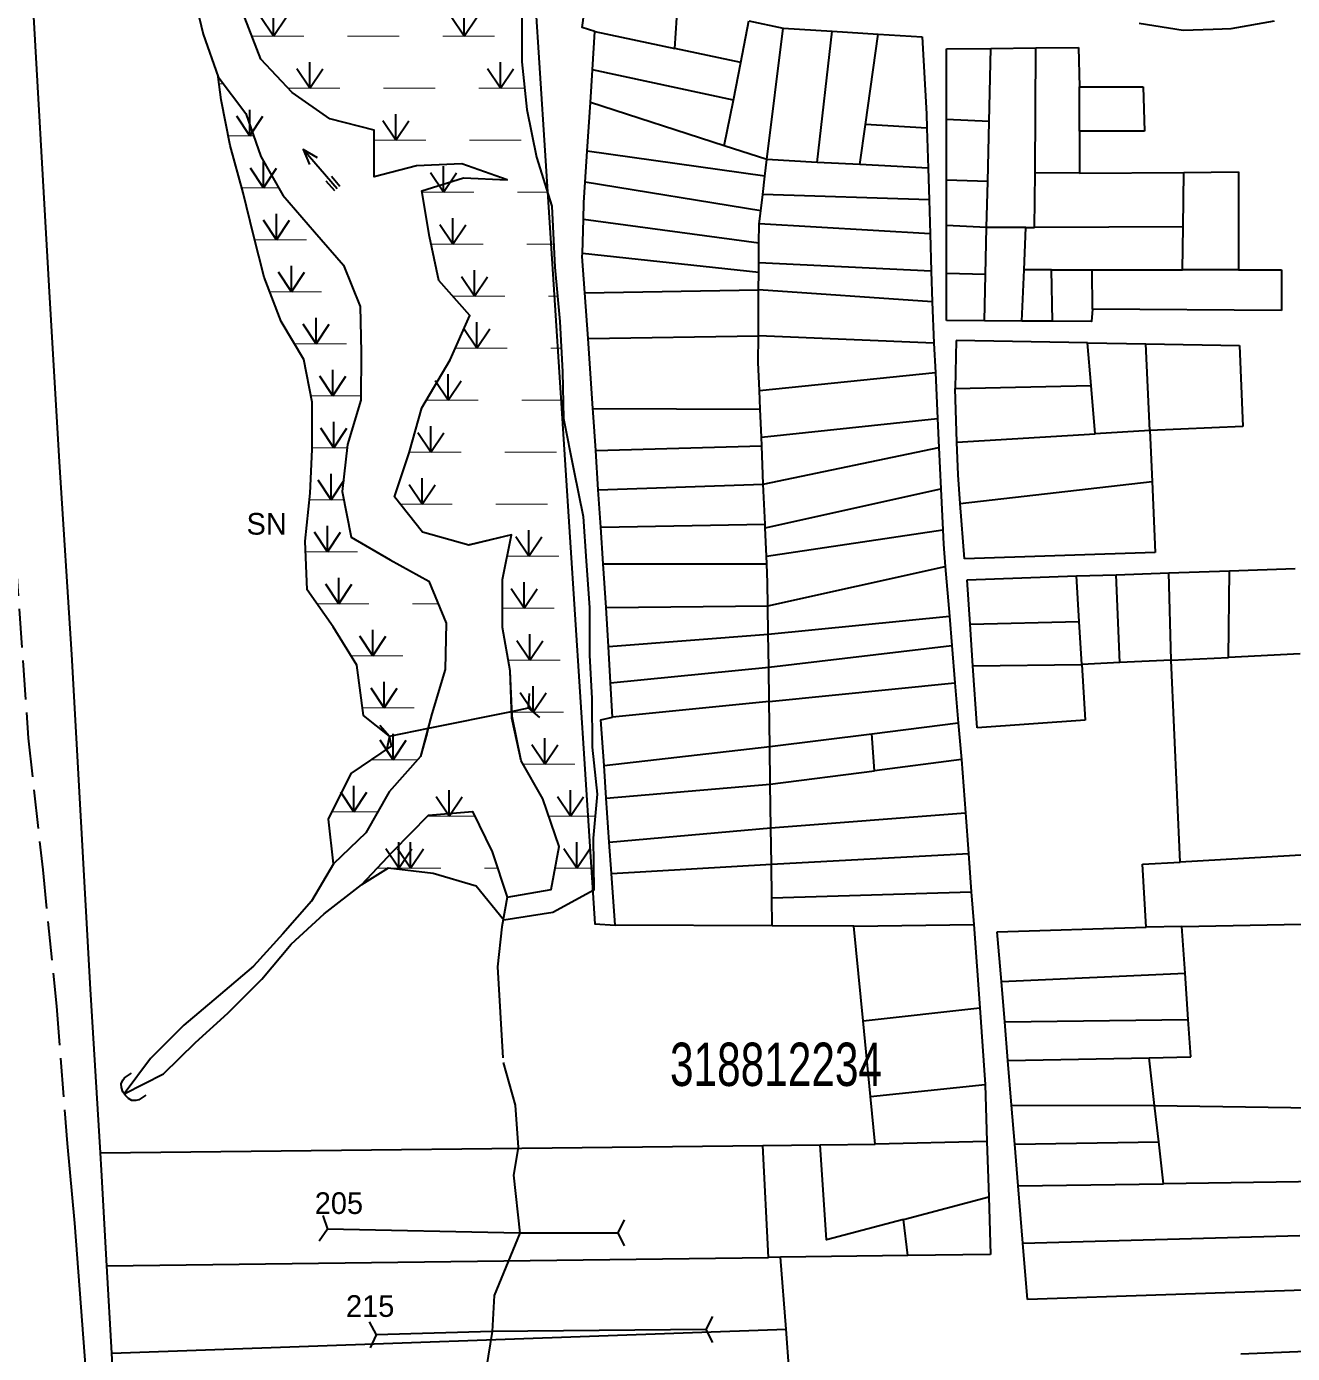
# Model space of a CAD drawing. Extents: x 201053 to 202535, y 4855063 to 4857394.
# Drawn here: x 201845.4 to 201991.5, y 4856788.4 to 4856941.5 of the extents above; entities that cross this region are included whole.
import ezdxf
from ezdxf.enums import TextEntityAlignment as Align

# ---------------------------------------------------------------- set-up
doc = ezdxf.new("R2010")
doc.units = 0
doc.header["$LTSCALE"] = 1.5
doc.header["$MEASUREMENT"] = 0
for name, pattern in [('TRACO_00', [10, -10]), ('TRACO_05', [11, 7, -1, 0.5, -1, 0.5, -1]), ('TRACO_11', [8, 3, -1, 3, -1])]:
    doc.linetypes.add(name, pattern=pattern)
for name, color, linetype in [('CD_MALHA_LOTES', 7, 'CONTINUOUS'), ('CD_TXT_QUADRA', 2, 'CONTINUOUS'), ('HD-ALAGADO-BREJO', 170, 'CONTINUOUS'), ('HD-CURSO-PERENE', 170, 'CONTINUOUS'), ('HD-TXT-PERENE', 170, 'CONTINUOUS'), ('HD-VALAS-DRENOS', 170, 'CONTINUOUS'), ('RU-QUADRA', 210, 'CONTINUOUS'), ('SV-ESTIVAS', 7, 'CONTINUOUS'), ('SV-PONTE-BUEIRO', 251, 'CONTINUOUS'), ('SV-RUA-PAVIM', 7, 'CONTINUOUS'), ('Th_NmrPort', 7, 'CONTINUOUS')]:
    doc.layers.add(name, color=color, linetype=linetype)
doc.styles.add('ARIAL', font='ARIAL.SHX')

# ---------------------------------------------------------------- blocks, each defined once
blk = doc.blocks.new('COD035', base_point=(201889.78, 4857049.66))
at = {"layer": 'HD-TXT-PERENE'}
for p, q in [((201889.78, 4857050.065731), (201891.28, 4857050.065731)), ((201889.78, 4857049.665731), (201895.78, 4857049.665731)), ((201889.78, 4857049.265731), (201891.28, 4857049.265731))]:
    blk.add_line(p, q, dxfattribs=at)
blk.add_lwpolyline([(201893.98, 4857049.065731), (201895.78, 4857049.665731), (201893.98, 4857050.265731)], dxfattribs=at)
blk = doc.blocks.new('*X2')
at = {"layer": 'HD-ALAGADO-BREJO'}
for points in [[(201878.174069, 4856946.390562), (201878.17381, 4856949.390562)], [(201900.174068, 4856946.39246), (201900.17381, 4856949.39246)], [(201878.174069, 4856946.390562), (201876.673874, 4856948.640432)], [(201878.174069, 4856946.390562), (201879.673874, 4856948.640691)], [(201900.174068, 4856946.39246), (201898.673874, 4856948.64233)], [(201900.174068, 4856946.39246), (201901.673874, 4856948.642589)], [(201873.908298, 4856940.390472), (201872.408116, 4856942.640351)], [(201873.908298, 4856940.390472), (201873.908055, 4856943.390472)], [(201873.908298, 4856940.390472), (201875.408116, 4856942.640593)], [(201895.908298, 4856940.392249), (201894.408116, 4856942.642128)], [(201895.908298, 4856940.392249), (201895.908055, 4856943.392249)], [(201895.908298, 4856940.392249), (201897.408116, 4856942.64237)], [(201878.080989, 4856934.390495), (201876.580795, 4856936.640365)], [(201878.080989, 4856934.390495), (201878.08073, 4856937.390495)], [(201878.080989, 4856934.390495), (201879.580795, 4856936.640624)], [(201900.080989, 4856934.392391), (201898.580795, 4856936.642262)], [(201900.080989, 4856934.392391), (201900.08073, 4856937.392391)], [(201900.080989, 4856934.392391), (201901.580795, 4856936.642521)], [(201888.004311, 4856928.390608), (201886.504075, 4856930.64045)], [(201888.004311, 4856928.390608), (201888.003996, 4856931.390608)], [(201888.004311, 4856928.390608), (201889.504075, 4856930.640765)], [(201893.516221, 4856922.390662), (201892.015956, 4856924.640485)], [(201893.516221, 4856922.390662), (201893.515867, 4856925.390662)], [(201893.516221, 4856922.390662), (201895.015956, 4856924.640839)], [(201894.599868, 4856916.390644), (201893.099599, 4856918.640465)], [(201894.599868, 4856916.390644), (201894.59951, 4856919.390644)], [(201894.599868, 4856916.390644), (201896.099599, 4856918.640823)], [(201897.092814, 4856910.39066), (201895.592523, 4856912.640466)], [(201897.092814, 4856910.39066), (201897.092426, 4856913.39066)], [(201897.092814, 4856910.39066), (201898.592523, 4856912.640854)], [(201897.370136, 4856904.390628), (201897.369751, 4856907.390628)], [(201897.370136, 4856904.390628), (201895.869848, 4856906.640435)], [(201897.370136, 4856904.390628), (201898.869848, 4856906.64082)], [(201894.027401, 4856898.390523), (201894.027062, 4856901.390523)], [(201894.027401, 4856898.390523), (201892.527147, 4856900.640353)], [(201894.027401, 4856898.390523), (201895.527147, 4856900.640693)], [(201892.059938, 4856892.390448), (201892.059625, 4856895.390448)], [(201892.059938, 4856892.390448), (201890.559704, 4856894.640292)], [(201892.059938, 4856892.390448), (201893.559704, 4856894.640605)], [(201891.026617, 4856886.390391), (201891.026321, 4856889.390391)], [(201891.026617, 4856886.390391), (201889.526395, 4856888.640243)], [(201891.026617, 4856886.390391), (201892.526395, 4856888.640539)], [(201903.34709, 4856880.390607), (201903.346643, 4856883.390607)], [(201903.34709, 4856880.390607), (201901.846755, 4856882.640383)], [(201903.34709, 4856880.390607), (201904.846755, 4856882.64083)], [(201902.81, 4856874.39055), (201902.809576, 4856877.39055)], [(201902.81, 4856874.39055), (201901.309682, 4856876.640338)], [(201902.81, 4856874.39055), (201904.309682, 4856876.640762)], [(201903.47482, 4856868.390535), (201901.974491, 4856870.640316)], [(201903.47482, 4856868.390535), (201903.474382, 4856871.390535)], [(201903.47482, 4856868.390535), (201904.974491, 4856870.640754)], [(201903.856637, 4856862.390509), (201902.356306, 4856864.640288)], [(201903.856637, 4856862.390509), (201903.856196, 4856865.390509)], [(201903.856637, 4856862.390509), (201905.356306, 4856864.64073)], [(201905.181963, 4856856.390513), (201903.68161, 4856858.640278)], [(201905.181963, 4856856.390513), (201905.181493, 4856859.390513)], [(201905.181963, 4856856.390513), (201906.68161, 4856858.640748)], [(201894.152466, 4856850.390457), (201892.652035, 4856852.640169)], [(201894.152466, 4856850.390457), (201894.151891, 4856853.390457)], [(201894.152466, 4856850.390457), (201895.652035, 4856852.640744)], [(201908.160178, 4856850.390603), (201906.659742, 4856852.640312)], [(201908.160178, 4856850.390603), (201908.159596, 4856853.390602)], [(201908.160178, 4856850.390603), (201909.659742, 4856852.640893)], [(201888.355538, 4856844.390884), (201886.854641, 4856846.640285)], [(201889.71593, 4856844.390217), (201888.215645, 4856846.640027)], [(201888.355538, 4856844.390884), (201888.354342, 4856847.390883)], [(201888.355538, 4856844.390884), (201889.854641, 4856846.641482)], [(201889.71593, 4856844.390217), (201889.715549, 4856847.390217)], [(201889.71593, 4856844.390217), (201891.215644, 4856846.640407)], [(201908.897229, 4856844.390625), (201907.39675, 4856846.640305)], [(201908.897229, 4856844.390625), (201908.89659, 4856847.390624)], [(201908.897229, 4856844.390625), (201910.39675, 4856846.640944)]]:
    blk.add_lwpolyline(points, dxfattribs=at)
at = {"layer": 'HD-ALAGADO-BREJO', "const_width": 0.13}
for points in [[(201875.674069, 4856946.390346), (201876.674069, 4856946.390432)], [(201876.674069, 4856946.390432), (201881.674069, 4856946.390864)], [(201886.674069, 4856946.391295), (201892.674068, 4856946.391813)], [(201897.674068, 4856946.392244), (201898.674068, 4856946.39233)], [(201898.674068, 4856946.39233), (201902.674068, 4856946.392676)], [(201902.674068, 4856946.392676), (201902.905147, 4856946.390618)], [(201871.408298, 4856940.39027), (201872.408298, 4856940.390351)], [(201872.408298, 4856940.390351), (201877.408298, 4856940.390755)], [(201882.408298, 4856940.391159), (201888.408298, 4856940.391643)], [(201893.408298, 4856940.392047), (201894.408298, 4856940.392128)], [(201894.408298, 4856940.392128), (201899.408298, 4856940.392532)], [(201875.580989, 4856934.390279), (201876.580989, 4856934.390365)], [(201876.580989, 4856934.390365), (201881.580989, 4856934.390796)], [(201886.580989, 4856934.391227), (201892.580989, 4856934.391745)], [(201897.580989, 4856934.392176), (201898.580989, 4856934.392262)], [(201898.580989, 4856934.392262), (201902.580989, 4856934.392607)], [(201902.580989, 4856934.392607), (201902.849469, 4856934.390552)], [(201885.504311, 4856928.390345), (201886.504311, 4856928.39045)], [(201886.504311, 4856928.39045), (201891.504311, 4856928.390975)], [(201896.504311, 4856928.391499), (201902.504311, 4856928.392129)], [(201891.016221, 4856922.390367), (201892.016221, 4856922.390485)], [(201892.016221, 4856922.390485), (201897.016221, 4856922.391075)], [(201902.016221, 4856922.391665), (201905.016221, 4856922.392019)], [(201905.016221, 4856922.392019), (201905.492928, 4856922.390512)], [(201892.099868, 4856916.390345), (201893.099868, 4856916.390465)], [(201893.099868, 4856916.390465), (201898.099868, 4856916.391062)], [(201903.099868, 4856916.39166), (201906.099868, 4856916.392018)], [(201906.099868, 4856916.392018), (201906.208229, 4856916.390486)], [(201894.592814, 4856910.390337), (201895.592814, 4856910.390466)], [(201895.592814, 4856910.390466), (201900.592814, 4856910.391112)], [(201905.592814, 4856910.391758), (201906.592814, 4856910.391887)], [(201906.592814, 4856910.391887), (201906.650341, 4856910.390458)], [(201894.870136, 4856904.390307), (201895.870136, 4856904.390435)], [(201895.870136, 4856904.390435), (201900.870136, 4856904.391077)], [(201905.870136, 4856904.391718), (201906.870136, 4856904.391847)], [(201906.870136, 4856904.391847), (201907.089582, 4856904.390429)], [(201891.527401, 4856898.39024), (201892.527401, 4856898.390353)], [(201892.527401, 4856898.390353), (201897.527401, 4856898.390919)], [(201902.527401, 4856898.391484), (201906.527401, 4856898.391936)], [(201906.527401, 4856898.391936), (201907.30677, 4856898.390398)], [(201889.559938, 4856892.390188), (201890.559938, 4856892.390292)], [(201890.559938, 4856892.390292), (201895.559938, 4856892.390813)], [(201900.559938, 4856892.391334), (201906.559938, 4856892.39196)], [(201888.526617, 4856886.390144), (201889.526617, 4856886.390243)], [(201889.526617, 4856886.390243), (201894.526617, 4856886.390736)], [(201899.526617, 4856886.391228), (201905.526617, 4856886.39182)], [(201900.84709, 4856880.390235), (201901.84709, 4856880.390383)], [(201901.84709, 4856880.390383), (201906.84709, 4856880.391127)], [(201900.31, 4856874.390196), (201901.31, 4856874.390338)], [(201901.31, 4856874.390338), (201906.31, 4856874.391045)], [(201900.97482, 4856868.39017), (201901.97482, 4856868.390316)], [(201901.97482, 4856868.390316), (201906.97482, 4856868.391046)], [(201901.356637, 4856862.390141), (201902.356637, 4856862.390288)], [(201902.356637, 4856862.390288), (201907.356637, 4856862.391024)], [(201902.681963, 4856856.390121), (201903.681963, 4856856.390278)], [(201903.681963, 4856856.390278), (201908.681963, 4856856.391061)], [(201891.652466, 4856850.389978), (201892.652466, 4856850.390169)], [(201892.652466, 4856850.390169), (201896.652466, 4856850.390936)], [(201896.652466, 4856850.390936), (201897.115583, 4856850.390032)], [(201905.660178, 4856850.390118), (201906.660178, 4856850.390312)], [(201906.660178, 4856850.390312), (201910.660178, 4856850.391087)], [(201910.660178, 4856850.391087), (201910.995016, 4856850.390171)], [(201885.855538, 4856844.389887), (201886.855538, 4856844.390286)], [(201886.855538, 4856844.390286), (201887.113964, 4856844.389899)], [(201887.21593, 4856844.3899), (201888.21593, 4856844.390027)], [(201888.21593, 4856844.390027), (201893.21593, 4856844.390661)], [(201898.21593, 4856844.391295), (201899.21593, 4856844.391421)], [(201899.21593, 4856844.391421), (201899.7417, 4856844.390026)], [(201906.397229, 4856844.390092), (201907.397229, 4856844.390305)], [(201907.397229, 4856844.390305), (201910.397229, 4856844.390944)], [(201910.397229, 4856844.390944), (201910.817787, 4856844.390136)]]:
    blk.add_lwpolyline(points, dxfattribs=at)
blk = doc.blocks.new('*X3')
at = {"layer": 'HD-ALAGADO-BREJO', "const_width": 0.13}
for points in [[(201867.6031, 4856934.900363), (201868.109134, 4856934.900368)], [(201868.661612, 4856928.900341), (201869.661612, 4856928.900602)], [(201869.661612, 4856928.900602), (201870.661612, 4856928.900863)], [(201870.661612, 4856928.900863), (201871.595092, 4856928.90037)], [(201870.230093, 4856922.900323), (201871.230093, 4856922.90054)], [(201871.230093, 4856922.90054), (201874.230093, 4856922.901192)], [(201874.230093, 4856922.901192), (201874.479771, 4856922.900366)], [(201871.71912, 4856916.900305), (201872.71912, 4856916.900466)], [(201872.71912, 4856916.900466), (201877.71912, 4856916.901273)], [(201873.462692, 4856910.90029), (201874.462692, 4856910.900433)], [(201874.462692, 4856910.900433), (201879.462692, 4856910.901151)], [(201876.316172, 4856904.900285), (201877.316172, 4856904.900447)], [(201877.316172, 4856904.900447), (201882.316172, 4856904.901257)], [(201878.224539, 4856898.900271), (201879.224539, 4856898.900458)], [(201879.224539, 4856898.900458), (201883.224539, 4856898.901206)], [(201883.224539, 4856898.901206), (201883.962655, 4856898.900329)], [(201878.340992, 4856892.900239), (201879.340992, 4856892.900462)], [(201879.340992, 4856892.900462), (201882.340992, 4856892.901131)], [(201882.340992, 4856892.901131), (201882.376807, 4856892.90028)], [(201878.049913, 4856886.900203), (201879.049913, 4856886.900428)], [(201879.049913, 4856886.900428), (201881.049913, 4856886.900878)], [(201881.049913, 4856886.900878), (201882.011136, 4856886.900243)], [(201877.610242, 4856880.900166), (201878.610242, 4856880.900323)], [(201878.610242, 4856880.900323), (201883.610242, 4856880.901109)], [(201878.919309, 4856874.900146), (201879.919309, 4856874.900266)], [(201879.919309, 4856874.900266), (201884.919309, 4856874.900867)], [(201889.919309, 4856874.901467), (201891.919309, 4856874.901707)], [(201891.919309, 4856874.901707), (201892.886486, 4856874.900286)], [(201882.845075, 4856868.900152), (201883.845075, 4856868.900288)], [(201883.845075, 4856868.900288), (201888.845075, 4856868.900968)], [(201884.146235, 4856862.900132), (201885.146235, 4856862.900289)], [(201885.146235, 4856862.900289), (201890.146235, 4856862.90107)], [(201885.182766, 4856856.90011), (201886.182765, 4856856.900304)], [(201886.182765, 4856856.900304), (201890.182765, 4856856.901079)], [(201890.182765, 4856856.901079), (201890.52295, 4856856.900163)], [(201880.653406, 4856850.900031), (201881.653406, 4856850.900226)], [(201881.653406, 4856850.900226), (201885.653406, 4856850.901006)], [(201885.653406, 4856850.901006), (201885.927384, 4856850.900084)]]:
    blk.add_lwpolyline(points, dxfattribs=at)
at = {"layer": 'HD-ALAGADO-BREJO'}
for points in [[(201871.161612, 4856928.900994), (201871.160828, 4856931.900994)], [(201871.161612, 4856928.900994), (201869.661024, 4856931.150602)], [(201871.161612, 4856928.900994), (201872.661024, 4856931.151386)], [(201872.730093, 4856922.900866), (201872.729442, 4856925.900866)], [(201872.730093, 4856922.900866), (201871.229605, 4856925.15054)], [(201872.730093, 4856922.900866), (201874.229605, 4856925.151192)], [(201874.21912, 4856916.900709), (201874.218636, 4856919.900708)], [(201874.21912, 4856916.900709), (201872.718757, 4856919.150466)], [(201874.21912, 4856916.900709), (201875.718757, 4856919.150951)], [(201875.962692, 4856910.900649), (201875.962261, 4856913.900649)], [(201875.962692, 4856910.900649), (201874.462369, 4856913.150433)], [(201875.962692, 4856910.900649), (201877.462369, 4856913.150864)], [(201878.816172, 4856904.90069), (201878.815686, 4856907.90069)], [(201878.816172, 4856904.90069), (201877.315807, 4856907.150447)], [(201878.816172, 4856904.90069), (201880.315807, 4856907.150933)], [(201880.724539, 4856898.900739), (201880.723979, 4856901.900738)], [(201880.724539, 4856898.900739), (201879.224119, 4856901.150458)], [(201880.724539, 4856898.900739), (201882.224119, 4856901.151019)], [(201880.840992, 4856892.900796), (201879.340491, 4856895.150462)], [(201880.840992, 4856892.900796), (201880.840324, 4856895.900796)], [(201880.840992, 4856892.900796), (201882.340491, 4856895.151131)], [(201880.549913, 4856886.900766), (201879.049407, 4856889.150428)], [(201880.549913, 4856886.900766), (201880.549238, 4856889.900766)], [(201880.549913, 4856886.900766), (201882.049407, 4856889.151103)], [(201880.110242, 4856880.900559), (201878.609888, 4856883.150323)], [(201880.110242, 4856880.900559), (201880.10977, 4856883.900559)], [(201880.110242, 4856880.900559), (201881.609888, 4856883.150795)], [(201881.419309, 4856874.900446), (201879.919038, 4856877.150266)], [(201881.419309, 4856874.900446), (201881.418948, 4856877.900446)], [(201881.419309, 4856874.900446), (201882.919038, 4856877.150626)], [(201885.345075, 4856868.900492), (201883.844769, 4856871.150288)], [(201885.345075, 4856868.900492), (201885.344667, 4856871.900492)], [(201885.345075, 4856868.900492), (201886.844769, 4856871.150696)], [(201886.646235, 4856862.900523), (201885.145884, 4856865.150289)], [(201886.646235, 4856862.900523), (201886.645767, 4856865.900523)], [(201886.646235, 4856862.900523), (201888.145884, 4856865.150757)], [(201887.682765, 4856856.900594), (201887.682184, 4856859.900594)], [(201887.682765, 4856856.900594), (201886.182329, 4856859.150303)], [(201887.682765, 4856856.900594), (201889.182329, 4856859.150885)], [(201883.153406, 4856850.900519), (201883.152821, 4856853.900519)], [(201883.153406, 4856850.900519), (201881.652967, 4856853.150226)], [(201883.153406, 4856850.900519), (201884.652967, 4856853.150811)]]:
    blk.add_lwpolyline(points, dxfattribs=at)
blk = doc.blocks.new('COD119', base_point=(201856.66, 4856818.37))
at = {"layer": 'SV-PONTE-BUEIRO'}
blk.add_lwpolyline([(201855.15, 4856816.37), (201855.15, 4856817.203333), (201855.15, 4856817.328333), (201855.275833, 4856817.661667), (201855.5275, 4856818.036667), (201855.905, 4856818.245), (201856.408333, 4856818.37), (201856.911667, 4856818.37), (201857.415, 4856818.245), (201857.7925, 4856818.036667), (201858.044167, 4856817.661667), (201858.17, 4856817.328333), (201858.17, 4856817.203333), (201858.17, 4856816.37)], dxfattribs=at)
blk = doc.blocks.new('COD045', base_point=(201923.83, 4856791.15))
at = {"layer": 'SV-ESTIVAS'}
blk.add_lwpolyline([(201924.578538, 4856789.652924), (201923.83, 4856791.15), (201924.578538, 4856792.652924)], dxfattribs=at)

msp = doc.modelspace()

# ---------------------------------------------------------------- linework, layer by layer
at = {"layer": 'CD_MALHA_LOTES', "linetype": 'Continuous', "flags": 128}
for points in [[(201853.94, 4856811.53), (201852.77, 4856830.42), (201850.62, 4856869.06), (201849.19, 4856891.29), (201848.06, 4856910.88), (201845.94, 4856948.09), (201846.55, 4856948.09)], [(201846.55, 4856948.09), (201904.06, 4856945.09), (201910.97, 4856837.96), (201913.31, 4856837.82)], [(201910.98, 4856940.92), (201909.52, 4856941.4), (201910.29, 4856946.95)], [(201920.21, 4856938.97), (201920.53, 4856944.3)], [(201927.8, 4856937.36), (201928.75, 4856942.18)], [(201928.75, 4856942.18), (201932.69, 4856941.31)], [(201930.83, 4856926.15), (201932.69, 4856941.31)], [(201932.69, 4856941.31), (201938.34, 4856940.96)], [(201910.69, 4856936.53), (201910.98, 4856940.92)], [(201910.98, 4856940.92), (201920.21, 4856938.97)], [(201936.63, 4856925.84), (201938.34, 4856940.96)], [(201938.34, 4856940.96), (201943.66, 4856940.64)], [(201942.18, 4856930.19), (201943.66, 4856940.64)], [(201943.66, 4856940.64), (201948.75, 4856940.33)], [(201948.75, 4856940.33), (201949.24, 4856931.42), (201949.28, 4856929.8)], [(201927.8, 4856937.36), (201920.21, 4856938.97)], [(201951.53, 4856938.94), (201956.65, 4856938.99)], [(201951.53, 4856930.79), (201951.53, 4856938.94)], [(201956.46, 4856930.56), (201956.65, 4856938.99)], [(201956.65, 4856938.99), (201961.87, 4856939.04)], [(201961.76, 4856924.62), (201961.87, 4856939.04)], [(201961.87, 4856939.04), (201966.76, 4856939.09)], [(201966.76, 4856939.09), (201966.91, 4856934.55)], [(201910.45, 4856932.73), (201910.69, 4856936.53)], [(201926.95, 4856933.02), (201910.69, 4856936.53)], [(201926.95, 4856933.02), (201927.8, 4856937.36)], [(201966.91, 4856929.42), (201966.91, 4856934.55)], [(201966.91, 4856934.55), (201974.24, 4856934.55)], [(201974.24, 4856934.55), (201974.38, 4856929.42)], [(201910.09, 4856927.13), (201910.45, 4856932.73)], [(201925.91, 4856927.73), (201910.45, 4856932.73)], [(201925.91, 4856927.73), (201926.95, 4856933.02)], [(201951.53, 4856923.77), (201951.53, 4856930.79)], [(201956.46, 4856930.56), (201951.53, 4856930.79)], [(201956.3, 4856923.64), (201956.46, 4856930.56)], [(201941.53, 4856925.58), (201942.18, 4856930.19)], [(201949.28, 4856929.8), (201942.18, 4856930.19)], [(201949.28, 4856929.8), (201949.42, 4856925.17)], [(201974.38, 4856929.42), (201966.91, 4856929.42)], [(201966.91, 4856929.42), (201966.91, 4856924.59)], [(201930.83, 4856926.15), (201925.91, 4856927.73)], [(201909.86, 4856923.56), (201910.09, 4856927.13)], [(201930.6, 4856924.23), (201910.09, 4856927.13)], [(201930.6, 4856924.23), (201930.83, 4856926.15)], [(201936.63, 4856925.84), (201930.83, 4856926.15)], [(201941.53, 4856925.58), (201936.63, 4856925.84)], [(201930.34, 4856922.14), (201930.6, 4856924.23)], [(201949.42, 4856925.17), (201941.53, 4856925.58)], [(201949.42, 4856925.17), (201949.53, 4856921.5)], [(201961.71, 4856918.34), (201961.76, 4856924.62)], [(201966.91, 4856924.59), (201961.76, 4856924.62)], [(201966.91, 4856924.59), (201978.94, 4856924.68)], [(201978.85, 4856918.4), (201978.94, 4856924.68)], [(201978.94, 4856924.68), (201985.23, 4856924.73)], [(201985.23, 4856924.73), (201985.23, 4856913.45)], [(201909.65, 4856919.23), (201909.71, 4856921.2), (201909.86, 4856923.56)], [(201930.11, 4856920.25), (201909.86, 4856923.56)], [(201951.53, 4856918.55), (201951.53, 4856923.77)], [(201956.3, 4856923.64), (201951.53, 4856923.77)], [(201956.17, 4856918.32), (201956.3, 4856923.64)], [(201930.11, 4856920.25), (201930.34, 4856922.14)], [(201949.53, 4856921.5), (201930.34, 4856922.14)], [(201949.53, 4856921.5), (201949.65, 4856917.6)], [(201929.93, 4856918.74), (201930.11, 4856920.25)], [(201909.53, 4856915.34), (201909.65, 4856919.23)], [(201929.91, 4856916.53), (201909.65, 4856919.23)], [(201929.91, 4856916.53), (201929.93, 4856918.74)], [(201949.65, 4856917.6), (201929.93, 4856918.74)], [(201951.53, 4856913.01), (201951.53, 4856918.55)], [(201956.17, 4856918.32), (201951.53, 4856918.55)], [(201956.05, 4856912.89), (201956.17, 4856918.32)], [(201960.7, 4856918.33), (201956.17, 4856918.32)], [(201960.49, 4856913.43), (201960.7, 4856918.33)], [(201960.7, 4856918.33), (201961.71, 4856918.34)], [(201978.85, 4856918.4), (201961.71, 4856918.34)], [(201978.78, 4856913.45), (201978.85, 4856918.4)], [(201929.89, 4856914.26), (201929.91, 4856916.53)], [(201949.65, 4856917.6), (201949.78, 4856913.28)], [(201909.81, 4856910.79), (201909.52, 4856914.97), (201909.53, 4856915.34)], [(201909.53, 4856915.34), (201929.89, 4856913.18)], [(201929.89, 4856913.18), (201929.89, 4856914.26)], [(201949.78, 4856913.28), (201929.89, 4856914.26)], [(201968.34, 4856913.44), (201978.78, 4856913.45)], [(201985.23, 4856913.45), (201978.78, 4856913.45)], [(201985.23, 4856913.45), (201990.21, 4856913.45)], [(201990.21, 4856913.45), (201990.21, 4856908.76)], [(201929.87, 4856911.13), (201929.89, 4856913.18)], [(201949.78, 4856913.28), (201949.89, 4856909.73)], [(201956.05, 4856912.89), (201951.53, 4856913.01)], [(201951.53, 4856907.59), (201951.53, 4856913.01)], [(201955.92, 4856907.56), (201956.05, 4856912.89)], [(201960.24, 4856907.53), (201960.49, 4856913.43)], [(201963.66, 4856913.43), (201960.49, 4856913.43)], [(201963.66, 4856913.43), (201968.34, 4856913.44)], [(201963.76, 4856907.51), (201963.66, 4856913.43)], [(201968.38, 4856908.91), (201968.34, 4856913.44)], [(201909.81, 4856910.79), (201929.87, 4856911.13)], [(201910.18, 4856905.5), (201909.81, 4856910.79)], [(201929.84, 4856905.83), (201929.87, 4856911.13)], [(201949.89, 4856909.73), (201929.87, 4856911.13)], [(201949.89, 4856909.73), (201950.1, 4856904.97)], [(201968.38, 4856908.91), (201968.26, 4856907.48), (201963.76, 4856907.51)], [(201990.21, 4856908.76), (201968.38, 4856908.91)], [(201955.92, 4856907.56), (201951.53, 4856907.59)], [(201960.24, 4856907.53), (201955.92, 4856907.56)], [(201963.76, 4856907.51), (201960.24, 4856907.53)], [(201910.18, 4856905.5), (201929.84, 4856905.83)], [(201929.96, 4856899.5), (201929.82, 4856902.76), (201929.84, 4856905.83)], [(201950.1, 4856904.97), (201929.84, 4856905.83)], [(201910.75, 4856897.45), (201910.18, 4856905.5)], [(201950.1, 4856904.97), (201950.26, 4856901.57)], [(201952.67, 4856905.28), (201952.53, 4856899.74)], [(201967.8, 4856905.01), (201952.67, 4856905.28)], [(201967.8, 4856905.01), (201974.56, 4856904.9)], [(201968.23, 4856900.1), (201967.8, 4856905.01)], [(201974.99, 4856894.91), (201974.56, 4856904.9)], [(201974.56, 4856904.9), (201985.36, 4856904.7)], [(201985.36, 4856904.7), (201985.72, 4856895.35)], [(201929.96, 4856899.5), (201950.26, 4856901.57)], [(201950.26, 4856901.57), (201950.5, 4856896.27)], [(201952.53, 4856899.74), (201968.23, 4856900.1)], [(201952.75, 4856893.55), (201952.53, 4856899.74)], [(201968.71, 4856894.53), (201968.23, 4856900.1)], [(201930.05, 4856897.35), (201929.96, 4856899.5)], [(201911.07, 4856892.58), (201910.78, 4856896.96), (201910.75, 4856897.45)], [(201910.75, 4856897.45), (201930.05, 4856897.35)], [(201930.18, 4856894.11), (201930.05, 4856897.35)], [(201930.18, 4856894.11), (201950.5, 4856896.27)], [(201950.5, 4856896.27), (201950.66, 4856892.92)], [(201985.72, 4856895.35), (201974.99, 4856894.91)], [(201930.23, 4856893.14), (201930.18, 4856894.11)], [(201952.75, 4856893.55), (201968.71, 4856894.53)], [(201953.14, 4856886.47), (201952.89, 4856889.8), (201952.75, 4856893.55)], [(201974.99, 4856894.91), (201968.71, 4856894.53)], [(201974.99, 4856894.91), (201975.26, 4856889.01)], [(201911.07, 4856892.58), (201930.23, 4856893.14)], [(201911.37, 4856888.05), (201911.07, 4856892.58)], [(201930.41, 4856888.71), (201930.23, 4856893.14)], [(201930.41, 4856888.71), (201950.66, 4856892.92)], [(201950.66, 4856892.92), (201950.88, 4856888.16)], [(201953.14, 4856886.47), (201975.26, 4856889.01)], [(201975.26, 4856889.01), (201975.64, 4856880.8)], [(201911.37, 4856888.05), (201930.41, 4856888.71)], [(201911.65, 4856883.74), (201911.37, 4856888.05)], [(201930.61, 4856884.08), (201930.41, 4856888.71)], [(201930.63, 4856883.65), (201950.88, 4856888.16)], [(201950.88, 4856888.16), (201951.11, 4856883.43)], [(201953.61, 4856880.08), (201953.14, 4856886.47)], [(201911.65, 4856883.74), (201930.61, 4856884.08)], [(201911.93, 4856879.51), (201911.65, 4856883.74)], [(201930.63, 4856883.65), (201930.61, 4856884.08)], [(201930.77, 4856880.4), (201930.63, 4856883.65)], [(201930.77, 4856880.4), (201951.11, 4856883.43)], [(201951.11, 4856883.43), (201951.18, 4856881.77), (201951.4, 4856879.21)], [(201930.8, 4856879.52), (201930.77, 4856880.4)], [(201975.64, 4856880.8), (201953.61, 4856880.08)], [(201911.93, 4856879.51), (201930.8, 4856879.52)], [(201912.27, 4856874.47), (201911.93, 4856879.51)], [(201930.93, 4856874.68), (201930.9, 4856877.32), (201930.8, 4856879.52)], [(201930.93, 4856874.68), (201951.4, 4856879.21)], [(201951.4, 4856879.21), (201951.88, 4856873.47)], [(201966.54, 4856878.11), (201971.11, 4856878.26)], [(201971.11, 4856878.26), (201977.21, 4856878.47)], [(201971.53, 4856868.12), (201971.11, 4856878.26)], [(201977.21, 4856878.47), (201984.19, 4856878.71)], [(201977.45, 4856868.4), (201977.21, 4856878.47)], [(201984.07, 4856868.71), (201984.19, 4856878.71)], [(201984.19, 4856878.71), (201991.79, 4856878.96)], [(201953.92, 4856877.68), (201966.54, 4856878.11)], [(201954.26, 4856872.56), (201953.92, 4856877.68)], [(201966.87, 4856872.84), (201966.54, 4856878.11)], [(201912.27, 4856874.47), (201930.93, 4856874.68)], [(201912.55, 4856869.98), (201912.44, 4856871.89), (201912.27, 4856874.47)], [(201930.98, 4856871.38), (201930.93, 4856874.68)], [(201930.98, 4856871.38), (201951.88, 4856873.47)], [(201951.88, 4856873.47), (201952.16, 4856870.1)], [(201954.26, 4856872.56), (201966.87, 4856872.84)], [(201954.59, 4856867.74), (201954.26, 4856872.56)], [(201967.17, 4856867.91), (201966.87, 4856872.84)], [(201912.55, 4856869.98), (201930.98, 4856871.38)], [(201931.03, 4856867.6), (201930.98, 4856871.38)], [(201912.79, 4856865.78), (201912.55, 4856869.98)], [(201931.03, 4856867.6), (201952.16, 4856870.1)], [(201952.16, 4856870.1), (201952.52, 4856865.77)], [(201992.37, 4856869.11), (201984.07, 4856868.71)], [(201912.79, 4856865.78), (201931.03, 4856867.6)], [(201931.08, 4856863.61), (201931.03, 4856867.6)], [(201954.59, 4856867.74), (201967.17, 4856867.91)], [(201955.08, 4856860.57), (201954.59, 4856867.74)], [(201971.53, 4856868.12), (201967.17, 4856867.91)], [(201967.17, 4856867.91), (201967.53, 4856861.47)], [(201977.45, 4856868.4), (201971.53, 4856868.12)], [(201977.45, 4856868.4), (201984.07, 4856868.71)], [(201978.49, 4856845.1), (201977.45, 4856868.4)], [(201913.02, 4856861.82), (201912.79, 4856865.78)], [(201931.08, 4856863.61), (201952.52, 4856865.77)], [(201952.52, 4856865.77), (201952.91, 4856861.16)], [(201931.08, 4856863.61), (201913.02, 4856861.82)], [(201931.16, 4856858.42), (201931.08, 4856863.61)], [(201912.03, 4856856.24), (201911.66, 4856861.52), (201913.02, 4856861.82)], [(201967.53, 4856861.47), (201955.08, 4856860.57)], [(201931.16, 4856858.42), (201942.93, 4856859.91)], [(201942.93, 4856859.91), (201952.91, 4856861.16)], [(201943.22, 4856855.64), (201942.93, 4856859.91)], [(201952.91, 4856861.16), (201953.26, 4856856.93)], [(201912.03, 4856856.24), (201931.16, 4856858.42)], [(201931.21, 4856854.1), (201931.16, 4856858.42)], [(201953.26, 4856856.93), (201943.22, 4856855.64)], [(201953.26, 4856856.93), (201953.72, 4856850.78)], [(201912.29, 4856852.48), (201912.03, 4856856.24)], [(201931.21, 4856854.1), (201943.22, 4856855.64)], [(201912.29, 4856852.48), (201931.21, 4856854.1)], [(201931.28, 4856849.03), (201931.21, 4856854.1)], [(201912.64, 4856847.4), (201912.29, 4856852.48)], [(201931.28, 4856849.03), (201953.72, 4856850.78)], [(201953.72, 4856850.78), (201954.07, 4856846.07)], [(202060.82, 4856849.85), (201978.49, 4856845.1)], [(201912.64, 4856847.4), (201931.28, 4856849.03)], [(201931.34, 4856844.87), (201931.28, 4856849.03)], [(201912.89, 4856843.79), (201912.64, 4856847.4)], [(201912.89, 4856843.79), (201931.34, 4856844.87)], [(201931.34, 4856844.87), (201954.07, 4856846.07)], [(201931.39, 4856840.98), (201931.34, 4856844.87)], [(201954.07, 4856846.07), (201954.4, 4856841.65)], [(201974.16, 4856844.85), (201978.49, 4856845.1)], [(201974.6, 4856837.6), (201974.16, 4856844.85)], [(201913.31, 4856837.82), (201912.89, 4856843.79)], [(201931.39, 4856840.98), (201954.4, 4856841.65)], [(201954.4, 4856841.65), (201954.68, 4856837.89)], [(201931.44, 4856837.75), (201931.39, 4856840.98)], [(201978.7, 4856837.68), (202025.97, 4856838.6)], [(201931.44, 4856837.75), (201913.31, 4856837.82)], [(201940.86, 4856837.72), (201931.44, 4856837.75)], [(201940.86, 4856837.72), (201954.68, 4856837.89)], [(201941.92, 4856826.79), (201940.86, 4856837.72)], [(201954.68, 4856837.89), (201955.39, 4856828.29)], [(201957.41, 4856837.06), (201974.6, 4856837.6)], [(201957.88, 4856831.32), (201957.41, 4856837.06)], [(201978.7, 4856837.68), (201974.6, 4856837.6)], [(201979.07, 4856832.28), (201978.7, 4856837.68)], [(201957.88, 4856831.32), (201979.07, 4856832.28)], [(201958.26, 4856826.65), (201957.88, 4856831.32)], [(201979.44, 4856826.93), (201979.07, 4856832.28)], [(201941.92, 4856826.79), (201955.39, 4856828.29)], [(201955.39, 4856828.29), (201956, 4856819.43)], [(201942.77, 4856818.06), (201941.92, 4856826.79)], [(201958.26, 4856826.65), (201979.44, 4856826.93)], [(201958.63, 4856822.19), (201958.26, 4856826.65)], [(201979.74, 4856822.62), (201979.44, 4856826.93)], [(201958.63, 4856822.19), (201974.94, 4856822.52)], [(201959.06, 4856817.03), (201958.63, 4856822.19)], [(201974.94, 4856822.52), (201979.74, 4856822.62)], [(201975.56, 4856817.02), (201974.94, 4856822.52)], [(201942.77, 4856818.06), (201956, 4856819.43)], [(201956, 4856819.43), (201956.21, 4856812.85)], [(201943.3, 4856812.56), (201942.77, 4856818.06)], [(201959.42, 4856812.55), (201959.06, 4856817.03)], [(201959.06, 4856817.03), (201975.56, 4856817.02)], [(201976.04, 4856812.8), (201975.56, 4856817.02)], [(201975.56, 4856817.02), (202062.13, 4856815.73)], [(201853.94, 4856811.53), (201930.36, 4856812.41)], [(201930.36, 4856812.41), (201936.95, 4856812.48)], [(201931, 4856799.48), (201930.36, 4856812.41)], [(201936.95, 4856812.48), (201943.3, 4856812.56)], [(201946.59, 4856803.87), (201937.7, 4856801.51), (201936.95, 4856812.48)], [(201956.21, 4856812.85), (201943.3, 4856812.56)], [(201956.21, 4856812.85), (201956.42, 4856806.48)], [(201959.42, 4856812.55), (201976.04, 4856812.8)], [(201959.82, 4856807.72), (201959.42, 4856812.55)], [(201976.59, 4856807.97), (201976.04, 4856812.8)], [(201854.66, 4856798.52), (201854.06, 4856809.55), (201853.94, 4856811.53)], [(201959.82, 4856807.72), (201976.59, 4856807.97)], [(202062.36, 4856809.25), (201976.59, 4856807.97)], [(201946.59, 4856803.87), (201956.42, 4856806.48)], [(201956.42, 4856806.48), (201956.63, 4856799.8)], [(201960.36, 4856801.14), (201959.82, 4856807.72)], [(201947.09, 4856799.68), (201946.59, 4856803.87)], [(201960.36, 4856801.14), (201992.3, 4856801.99)], [(201960.9, 4856794.61), (201960.36, 4856801.14)], [(201854.66, 4856798.52), (201931, 4856799.48)], [(201932.4, 4856799.5), (201931, 4856799.48)], [(201947.09, 4856799.68), (201932.4, 4856799.5)], [(201933.03, 4856791.2), (201932.4, 4856799.5)], [(201956.63, 4856799.8), (201947.09, 4856799.68)], [(201855.22, 4856788.42), (201854.66, 4856798.52)], [(201992.82, 4856795.7), (201960.9, 4856794.61)], [(201855.22, 4856788.42), (201933.03, 4856791.2)], [(201933.39, 4856786.41), (201933.03, 4856791.2)], [(201855.49, 4856783.48), (201855.22, 4856788.42)], [(201985.5, 4856788.37), (201993.01, 4856788.65)]]:
    msp.add_lwpolyline(points, dxfattribs=at)
at = {"layer": 'HD-ALAGADO-BREJO', "linetype": 'TRACO_00'}
msp.add_polyline3d([(201902.55, 4856942.71, 2.91), (201902.53, 4856937.42, 2.91), (201903.11, 4856931.92, 2.91), (201904.24, 4856926.45, 2.91), (201905.99, 4856920.78, 2.91), (201906.34, 4856913.74, 2.91), (201906.92, 4856907.48, 2.91), (201907.24, 4856901.65, 2.91), (201907.35, 4856896.28, 2.91), (201908.56, 4856890.29, 2.91), (201909.62, 4856884.99, 2.91), (201909.96, 4856879.81, 2.91), (201910.36, 4856874.49, 2.91), (201910.37, 4856868.99, 2.91), (201910.61, 4856863.98, 2.91), (201910.66, 4856858.34, 2.91), (201911.23, 4856852.94, 2.91), (201910.76, 4856847.84, 2.91), (201910.86, 4856841.87, 2.91), (201906.11, 4856839.29, 2.91), (201900.48, 4856838.39, 2.91), (201897.28, 4856842.33, 2.91), (201892.32, 4856843.79, 2.91), (201887.13, 4856844.4, 2.91), (201884.05, 4856842.46, 2.26), (201887.68, 4856846.34, 2.26), (201891.78, 4856850.52, 2.26), (201896.85, 4856850.94, 2.26), (201899.11, 4856846.26, 2.26), (201900.87, 4856841.05, 2.26), (201905.94, 4856841.93, 2.26), (201906.86, 4856846.88, 2.26), (201904.98, 4856852.38, 2.26), (201902.47, 4856856.76, 2.26), (201901.38, 4856861.72, 2.26), (201901.19, 4856867.17, 2.26), (201900.31, 4856872.16, 2.26), (201900.31, 4856877.71, 2.26), (201901.34, 4856882.85, 2.26), (201896.52, 4856881.69, 2.26), (201896.43, 4856881.66, 2.26), (201891.09, 4856883.18, 2.26), (201887.84, 4856887.25, 2.26), (201889.54, 4856892.32, 2.26), (201891.02, 4856897.53, 2.26), (201894.27, 4856903.04, 2.26), (201896.55, 4856908.17, 2.26), (201892.98, 4856912.22, 2.26), (201891.91, 4856917.29, 2.26), (201890.99, 4856922.54, 2.26), (201895.82, 4856924.05, 2.26), (201900.85, 4856923.81, 2.26), (201895.62, 4856925.68, 2.26), (201890.38, 4856925.44, 2.26), (201885.52, 4856924.17, 2.26), (201885.5, 4856929.55, 2.26), (201880.38, 4856930.85, 2.26), (201876.03, 4856933.91, 2.26), (201872.44, 4856937.75, 2.26), (201870.58, 4856942.51, 2.26)], dxfattribs=at)
msp.add_polyline3d([(201867.5, 4856935.71, 2.26), (201870.69, 4856931.47, 2.26), (201872.43, 4856926.53, 2.26), (201874.96, 4856922.05, 2.26), (201878.63, 4856917.82, 2.26), (201881.96, 4856913.99, 2.26), (201883.89, 4856909.2, 2.26), (201883.99, 4856903.95, 2.26), (201883.96, 4856898.41, 2.26), (201882.42, 4856893.3, 2.26), (201881.83, 4856887.84, 2.26), (201882.84, 4856882.6, 2.26), (201887.34, 4856879.96, 2.26), (201891.81, 4856877.5, 2.26), (201893.81, 4856872.67, 2.26), (201893.69, 4856867.32, 2.26), (201892.17, 4856862.21, 2.26), (201890.87, 4856857.29, 2.26), (201887.22, 4856853.19, 2.26), (201884.55, 4856848.46, 2.26), (201880.81, 4856844.9, 2.26), (201880.23, 4856850.05, 2.91), (201882.86, 4856855.33, 2.91), (201887.52, 4856858.48, 3.01), (201887.28, 4856859.64, 3.01), (201884.26, 4856862.01, 2.91), (201883.52, 4856867.8, 2.91), (201880.79, 4856872.25, 2.91), (201877.79, 4856876.5, 2.91), (201877.56, 4856882.13, 2.91), (201878.13, 4856887.68, 2.91), (201878.34, 4856892.72, 2.91), (201878.37, 4856898.17, 2.91), (201877.39, 4856903.09, 2.91), (201874.78, 4856907.49, 2.91), (201872.81, 4856912.59, 2.91), (201871.58, 4856917.45, 2.91), (201870.39, 4856922.32, 2.91), (201868.88, 4856927.8, 2.91), (201867.84, 4856933.04, 2.91)], close=True, dxfattribs=at)
at = {"layer": 'HD-CURSO-PERENE', "linetype": 'Continuous'}
for points in [[(201864.58, 4856945.62, 2.26), (201865.77, 4856940.64, 2.26), (201867.5, 4856935.71, 2.26), (201870.69, 4856931.47, 2.26), (201872.43, 4856926.53, 2.26), (201874.96, 4856922.05, 2.26), (201878.63, 4856917.82, 2.26), (201881.96, 4856913.99, 2.26), (201883.89, 4856909.2, 2.26), (201883.99, 4856903.95, 2.26), (201883.96, 4856898.41, 2.26), (201882.42, 4856893.3, 2.26), (201881.83, 4856887.84, 2.26), (201882.84, 4856882.6, 2.26), (201887.34, 4856879.96, 2.26), (201891.81, 4856877.5, 2.26), (201893.81, 4856872.67, 2.26), (201893.69, 4856867.32, 2.26), (201892.17, 4856862.21, 2.26), (201891.6, 4856859.91, 2.26), (201890.87, 4856857.29, 2.26), (201887.22, 4856853.19, 2.26), (201884.55, 4856848.46, 2.26), (201880.81, 4856844.9, 2.26), (201878.26, 4856840.58, 2.26), (201874.95, 4856836.82, 2.26), (201871.59, 4856833.09, 2.26), (201867.52, 4856829.62, 2.26), (201863.55, 4856826.26, 2.26), (201859.7, 4856822.44, 2.26), (201856.66, 4856818.37, 2.26), (201861.2, 4856820.65, 2.26), (201864.88, 4856824.27, 2.26), (201868.64, 4856827.65, 2.26), (201872.53, 4856831.58, 2.26), (201875.93, 4856835.62, 2.26), (201879.73, 4856839.14, 2.26), (201884.05, 4856842.46, 2.26), (201887.68, 4856846.34, 2.26), (201891.78, 4856850.52, 2.26), (201896.85, 4856850.94, 2.26), (201899.11, 4856846.26, 2.26), (201900.87, 4856841.05, 2.26), (201905.94, 4856841.93, 2.26), (201906.86, 4856846.88, 2.26), (201904.98, 4856852.38, 2.26), (201902.47, 4856856.76, 2.26), (201901.42, 4856861.89, 2.26), (201901.19, 4856867.17, 2.26), (201900.31, 4856872.16, 2.26), (201900.31, 4856877.71, 2.26), (201901.34, 4856882.85, 2.26), (201896.43, 4856881.66, 2.26), (201891.09, 4856883.18, 2.26), (201887.84, 4856887.25, 2.26), (201889.54, 4856892.32, 2.26), (201891.02, 4856897.53, 2.26), (201894.27, 4856903.04, 2.26), (201896.55, 4856908.17, 2.26), (201892.98, 4856912.22, 2.26), (201891.91, 4856917.29, 2.26), (201890.99, 4856922.54, 2.26), (201895.82, 4856924.05, 2.26), (201900.85, 4856923.81, 2.26), (201895.62, 4856925.68, 2.26), (201890.38, 4856925.44, 2.26), (201885.52, 4856924.17, 2.26), (201885.5, 4856929.55, 2.26), (201880.38, 4856930.85, 2.26), (201876.03, 4856933.91, 2.26), (201872.44, 4856937.75, 2.26), (201870.58, 4856942.51, 2.26)], [(201973.77, 4856941.89, 2.08), (201978.84, 4856941.09, 2.08), (201982.32, 4856941.19, 2.08), (201984.38, 4856941.29, 2.08), (201989.4, 4856942.17, 2.08)]]:
    msp.add_polyline3d(points, dxfattribs=at)
at = {"layer": 'HD-VALAS-DRENOS', "linetype": 'TRACO_05'}
msp.add_polyline3d([(201900.87, 4856841.05, 2.17), (201900.22, 4856837.61, 2.17), (201899.73, 4856833, 2.16), (201900.4, 4856821.98, 2.56), (201901.78, 4856817.06, 2.58), (201902.12, 4856812.17, 2.76), (201901.6, 4856808.97, 2.76), (201902.32, 4856802.29, 2.76), (201899.37, 4856795.08, 2.76), (201899.14, 4856790.94, 2.76), (201898.18, 4856785.25, 2.76), (201896.96, 4856779.96, 2.98), (201896.58, 4856769.89, 3), (201896.28, 4856762.37, 3), (201897.8, 4856758.91, 3), (201899.57, 4856755.2, 3.21), (201901.32, 4856751.24, 3.28), (201904.03, 4856740.42, 3.28), (201900.64, 4856737.11, 3.27)], dxfattribs=at)
at = {"layer": 'RU-QUADRA', "linetype": 'Continuous', "flags": 128}
msp.add_lwpolyline([(201855.49, 4856783.48), (201855.22, 4856788.42), (201854.66, 4856798.52), (201854.06, 4856809.55), (201853.94, 4856811.53), (201852.77, 4856830.42), (201850.62, 4856869.06), (201849.19, 4856891.29), (201848.06, 4856910.88), (201845.94, 4856948.09)], dxfattribs=at)
at = {"layer": 'SV-ESTIVAS', "linetype": 'Continuous'}
for points in [[(201887.28, 4856859.64, 3.01), (201891.76, 4856860.54, 3.01), (201901.36, 4856862.48, 3.01), (201903.33, 4856862.88, 3.03)], [(201913.71, 4856802.29, 3.92), (201902.32, 4856802.29, 3.92), (201880.13, 4856802.73, 3.38)], [(201923.83, 4856791.15, 3.75), (201899.14, 4856790.94, 3.75), (201885.73, 4856790.56, 3.71)]]:
    msp.add_polyline3d(points, dxfattribs=at)
at = {"layer": 'SV-RUA-PAVIM', "linetype": 'TRACO_11'}
msp.add_polyline3d([(201838.17, 4857050.94, 3.16), (201837.13, 4857047.42, 3.12), (201841.96, 4856948.38, 3.09), (201842.25, 4856944.12, 3.09), (201840.93, 4856921.84, 2.87), (201842.83, 4856898.27, 2.96), (201845.6, 4856859.41, 3.3), (201847.26, 4856844.22, 3.49), (201848.85, 4856828.46, 3.49), (201850.1, 4856812.63, 3.49)], dxfattribs=at)
at = {"layer": 'SV-RUA-PAVIM', "linetype": 'Continuous'}
msp.add_polyline3d([(201850.1, 4856812.63, 3.49), (201850.93, 4856803.42, 3.49), (201853.08, 4856774.86, 5.21), (201857.02, 4856712.59, 5.86), (201857.36, 4856710.91, 5.75), (201858.29, 4856709.5, 5.75), (201861.72, 4856709.22, 5.75), (201896.42, 4856711.76, 3.81), (201926.92, 4856714.19, 3.81), (201984.24, 4856718.82, 5.57), (201994.42, 4856719.9, 5.57), (202009.91, 4856721.42, 5.82), (202066.34, 4856727.11, 5.72)], dxfattribs=at)

# ---------------------------------------------------------------- block references
at = {"layer": 'HD-ALAGADO-BREJO'}
for name in ['*X2', '*X3']:
    msp.add_blockref(name, (0, 0), dxfattribs=at)
at = {"layer": 'HD-TXT-PERENE', "rotation": 131}
msp.add_blockref('COD035', (201881.26, 4856922.8), dxfattribs=at)
at = {"layer": 'SV-ESTIVAS'}
for p, rotation in [((201903.33, 4856862.88, 2.71), 23), ((201887.28, 4856859.64, 2.71), 195), ((201880.13, 4856802.73, 5.23), 172), ((201885.73, 4856790.56, 3.75), 182)]:
    msp.add_blockref('COD045', p, dxfattribs=dict(at, rotation=rotation))
for p in [(201913.65, 4856802.32, 5.23), (201923.83, 4856791.15, 3.75)]:
    msp.add_blockref('COD045', p, dxfattribs=at)
at = {"layer": 'SV-PONTE-BUEIRO', "rotation": 123}
msp.add_blockref('COD119', (201856.66, 4856818.37, 4.11), dxfattribs=at)

# ---------------------------------------------------------------- texts
at = {"layer": 'CD_TXT_QUADRA', "style": 'ARIAL', "width": 0.7}
msp.add_text('318812234', height=5, dxfattribs=at).set_placement((201919.64, 4856819.26))
at = {"layer": 'Th_NmrPort', "color": 1}
for s, p in [('SN', (201870.78, 4856884.13)), ('205', (201878.65, 4856805.74)), ('215', (201882.25516, 4856793.865971))]:
    msp.add_text(s, height=2.5, dxfattribs=at).set_placement(p, align=Align.MIDDLE_LEFT)

doc.saveas('drawing.dxf')
